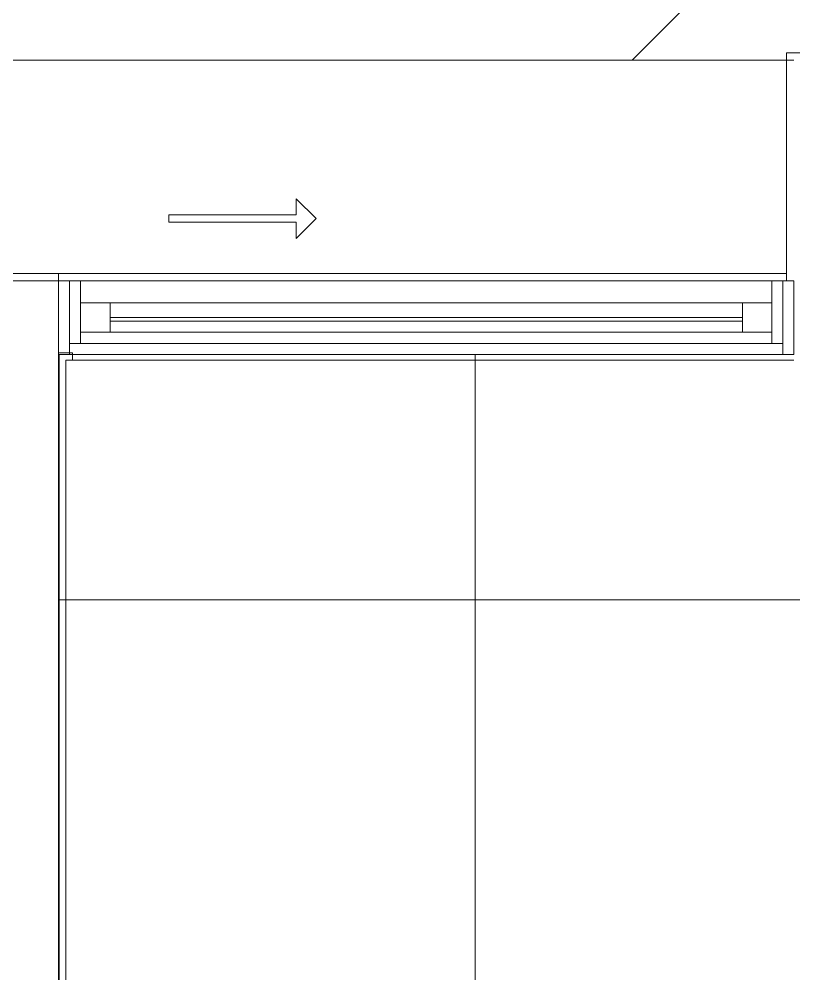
# Model space of a CAD drawing. Header units: metres. Extents: x 3856 to 4207, y -1118 to -691.
# Drawn here: x 3991.303 to 3992.357, y -985.369 to -984.072 of the extents above; entities that cross this region are included whole.
import ezdxf

# ---------------------------------------------------------------- set-up
doc = ezdxf.new("R2010")
doc.units = ezdxf.units.M
for name, color, linetype, lineweight in [('Detail Items', 7, 'Continuous', 9), ('Floors', 7, 'Continuous', 9), ('Frame_Mullion', 7, 'Continuous', 9), ('Glass', 7, 'Continuous', 9), ('Surface Pattern', 7, 'Continuous', 9), ('Walls', 7, 'Continuous', 9), ('Windows', 7, 'Continuous', 9)]:
    doc.layers.add(name, color=color, linetype=linetype, lineweight=lineweight)
doc.layers.add('ROA-E00-URB-A101-MASTER_PLAN cambio estaciomientos_dwg', color=7, linetype='Continuous', lineweight=9, true_color=0x767676)

# ---------------------------------------------------------------- blocks, each defined once
blk = doc.blocks.new('Ventana Proyectada - 0_50 x 1_00 m-11914801-IMPLANTACIÓN - KIT COMERCIAL')
at = {"layer": 'Frame_Mullion'}
for p, q in [((-0.485, 0.05), (-0.5, 0.05)), ((-0.5, 0.05), (-0.5, -0.05)), ((-0.485, -0.05), (-0.485, 0.05)), ((-0.485, 0.05), (0.485, 0.05)), ((0.5, 0.05), (0.485, 0.05)), ((0.485, 0.05), (0.485, -0.05)), ((0.5, -0.05), (0.5, 0.05)), ((-0.47, 0.035), (-0.485, 0.035)), ((-0.485, 0.035), (-0.485, -0.05)), ((-0.47, -0.05), (-0.47, 0.035)), ((-0.47, 0.035), (0.47, 0.035)), ((0.485, 0.035), (0.47, 0.035)), ((0.47, 0.035), (0.47, -0.05)), ((0.485, -0.05), (0.485, 0.035)), ((-0.43, 0.02), (-0.47, 0.02)), ((-0.47, 0.02), (-0.47, -0.02)), ((-0.43, -0.02), (-0.43, 0.02)), ((-0.43, 0.02), (0.43, 0.02)), ((0.47, 0.02), (0.43, 0.02)), ((0.43, 0.02), (0.43, -0.02)), ((0.47, -0.02), (0.47, 0.02)), ((-0.47, -0.02), (-0.43, -0.02)), ((0.43, -0.02), (-0.43, -0.02)), ((0.43, -0.02), (0.47, -0.02)), ((-0.5, -0.05), (-0.485, -0.05)), ((-0.485, -0.05), (-0.47, -0.05)), ((0.47, -0.05), (-0.47, -0.05)), ((0.47, -0.05), (0.485, -0.05)), ((0.485, -0.05), (0.5, -0.05))]:
    blk.add_line(p, q, dxfattribs=at)
at = {"layer": 'Glass'}
for p, q in [((0.43, 0.005), (-0.43, 0.005)), ((-0.43, 0.005), (-0.43, 0)), ((-0.43, 0), (0.43, 0)), ((0.43, 0), (0.43, 0.005))]:
    blk.add_line(p, q, dxfattribs=at)
blk = doc.blocks.new('EDIFICIO TIPO A_rvt-3-IMPLANTACIÓN - KIT COMERCIAL')
at = {"layer": 'Surface Pattern', "true_color": 0xdcf1d6}
h = blk.add_hatch(dxfattribs=at)
h.set_pattern_fill('FP_8', color=254, style=0, pattern_type=2)
h.set_pattern_definition([(45, (0, 0), (-1.76776695, 0), [0.9375, -3.75]), (45, (1.25, 1.25), (-1.76776695, 0), [0.9375, -3.75]), (45, (2.5, -0.375), (-1.76776695, 0), [0.3125, -2.5]), (90, (2.5, 0.625), (-0.625, 0.625), [0.625, -2.5]), (315, (2.5, 1.25), (0, 3.5355339), [0.625, -3.75]), (0, (1.25, 1.25), (2.5, 2.5), [0.375, -1.25]), (0, (-1.875, 2.5), (2.5, 2.5), [0.375, -2.5])])
h.paths.add_polyline_path([(3987.3568, -994.1273), (3987.3568, -993.5273), (3987.2068, -993.5273), (3987.2068, -991.1273), (3987.3568, -991.1273), (3987.3568, -984.1273), (3995.5576, -984.1273), (3995.5576, -983.9773), (3996.3068, -983.9773), (3996.3068, -982.6773), (3996.4068, -982.6773), (3996.4068, -983.9773), (3997.1576, -983.9773), (3997.1576, -984.1273), (4005.3568, -984.1273), (4005.3568, -991.1273), (4005.5068, -991.1273), (4005.5068, -993.5273), (4005.3568, -993.5273), (4005.3568, -994.0273), (4007.4068, -994.0273), (4007.4068, -987.4127), (4006.7947, -987.0231), (4007.4068, -986.7291), (4007.4068, -982.5773), (3985.3068, -982.5773), (3985.3068, -994.1273), (3986.6166, -994.1273)])
at = {"layer": 'Surface Pattern', "true_color": 0x808080}
h = blk.add_hatch(dxfattribs=at)
h.set_pattern_fill('FP_76', color=8, style=0, pattern_type=2)
h.set_pattern_definition([(0, (3991.923, -985.427), (0, 0.566), []), (90, (3991.923, -985.427), (-0.566, 3e-17), [])])
h.paths.add_polyline_path([(3992.8568, -985.4273), (3992.8568, -984.5273), (3991.3568, -984.5273), (3991.3568, -985.4273), (3991.9504, -985.4273)])
h.paths.add_polyline_path([(3992.5985, -985.1003), (3992.4722, -985.0903), (3992.4818, -984.8903), (3992.6137, -984.8903), (3992.6055, -985.0988), (3992.5995, -985.0988)])
at = {"layer": 'Floors'}
for p, q in [((3989.0551, -984.1273), (3992.3568, -984.1273)), ((3991.3568, -984.5273), (3991.3568, -985.4273))]:
    blk.add_line(p, q, dxfattribs=at)
at = {"layer": 'Walls', "lineweight": 18}
for p, q in [((3993.2168, -984.1173), (3992.3468, -984.1173)), ((3992.3468, -984.1173), (3992.3468, -984.1273)), ((3992.3468, -984.1273), (3992.3468, -984.4273)), ((3991.3568, -984.4173), (3990.6568, -984.4173)), ((3991.3568, -984.4273), (3991.3568, -984.4173)), ((3990.6568, -984.4273), (3991.3568, -984.4273)), ((3992.3468, -984.4273), (3992.3568, -984.4273)), ((3991.3758, -984.5253), (3991.3568, -984.5253)), ((3991.3568, -984.5253), (3991.3568, -984.5353)), ((3991.3568, -984.5353), (3991.3568, -986.7273)), ((3991.3668, -984.5353), (3991.3758, -984.5353)), ((3991.3668, -986.7273), (3991.3668, -984.5353)), ((3991.3758, -984.5353), (3991.3758, -984.5253))]:
    blk.add_line(p, q, dxfattribs=at)
at = {"layer": 'Walls'}
for p, q in [((3991.3568, -984.4173), (3992.3468, -984.4173)), ((3992.3468, -984.4173), (3991.3568, -984.4173)), ((3991.3568, -984.4273), (3991.3568, -984.4173)), ((3991.3568, -984.4173), (3991.3568, -984.4273)), ((3992.3468, -984.4173), (3992.3468, -984.4273)), ((3992.3468, -984.4173), (3992.3468, -984.4273)), ((3991.3758, -984.5253), (3991.3758, -984.5353)), ((3992.3568, -984.5353), (3991.3758, -984.5353))]:
    blk.add_line(p, q, dxfattribs=at)
at = {"layer": 'Windows', "lineweight": 9, "rotation": 180}
blk.add_blockref('Ventana Proyectada - 0_50 x 1_00 m-11914801-IMPLANTACIÓN - KIT COMERCIAL', (3991.8568, -984.4773), dxfattribs=at)
blk = doc.blocks.new('ROA-E00-URB-A101-MASTER_PLAN cambio estaciomientos_dwg_COUR-VENTANA-DESLIZANTE_DOS_CUERPOS - 1_00 x 0_50 cm-V190-Master Plan - Etapa 1-7986577-IMPLANTACIÓN - KIT COMERCIAL')
at = {"layer": 'Detail Items', "flags": 128}
blk.add_lwpolyline([(0.1769, -0.0526), (0.1499, -0.0796), (0.1769, -0.1066), (0.1769, -0.0846), (0.35, -0.0846), (0.35, -0.0746), (0.1769, -0.0746)], close=True, dxfattribs=at)
blk = doc.blocks.new('ROA-E00-URB-A101-MASTER_PLAN cambio estaciomientos_dwg_ROA-E01-ARQ-R23_rvt-3-Master Plan - Etapa 1-7986584-IMPLANTACIÓN - KIT COMERCIAL')
at = {"layer": 'Walls'}
blk.add_line((984.1273, 3992.3468), (984.4273, 3992.3468), dxfattribs=at)
at = {"layer": 'Walls', "flags": 128}
blk.add_lwpolyline([(984.4273, 3992.3468), (984.4173, 3992.3468), (984.4173, 3991.3568), (984.4273, 3991.3568)], dxfattribs=at)
blk.add_lwpolyline([(984.4273, 3990.6568), (984.4273, 3991.3568), (984.4173, 3991.3568), (984.4173, 3990.6568)], close=True, dxfattribs=at)
at = {"rotation": 270.0000000000008}
blk.add_blockref('ROA-E00-URB-A101-MASTER_PLAN cambio estaciomientos_dwg_COUR-VENTANA-DESLIZANTE_DOS_CUERPOS - 1_00 x 0_50 cm-V190-Master Plan - Etapa 1-7986577-IMPLANTACIÓN - KIT COMERCIAL', (984.4223, 3991.8568), dxfattribs=at)
blk = doc.blocks.new('ROA-E00-URB-A101-MASTER_PLAN cambio estaciomientos_dwg_ROA-E01-EST-R23_rvt-3-Master Plan - Etapa 1-7986862-IMPLANTACIÓN - KIT COMERCIAL')
at = {"layer": 'Walls', "flags": 128}
blk.add_lwpolyline([(984.4273, 3991.3568), (984.4273, 3991.2568), (984.4273, 3990.6568), (984.5273, 3990.6568)], dxfattribs=at)
blk = doc.blocks.new('ROA-E00-URB-A101-MASTER_PLAN cambio estaciomientos_dwg-7942325-IMPLANTACIÓN - KIT COMERCIAL')
for name in ['ROA-E00-URB-A101-MASTER_PLAN cambio estaciomientos_dwg_ROA-E01-EST-R23_rvt-3-Master Plan - Etapa 1-7986862-IMPLANTACIÓN - KIT COMERCIAL', 'ROA-E00-URB-A101-MASTER_PLAN cambio estaciomientos_dwg_ROA-E01-ARQ-R23_rvt-3-Master Plan - Etapa 1-7986584-IMPLANTACIÓN - KIT COMERCIAL']:
    blk.add_blockref(name, (0, 0))

msp = doc.modelspace()

# ---------------------------------------------------------------- block references
at = {"lineweight": 5}
msp.add_blockref('EDIFICIO TIPO A_rvt-3-IMPLANTACIÓN - KIT COMERCIAL', (0, 0), dxfattribs=at)
at = {"layer": 'ROA-E00-URB-A101-MASTER_PLAN cambio estaciomientos_dwg', "color": 7, "rotation": 269.9999999999999}
msp.add_blockref('ROA-E00-URB-A101-MASTER_PLAN cambio estaciomientos_dwg-7942325-IMPLANTACIÓN - KIT COMERCIAL', (0, 0), dxfattribs=at)

doc.saveas('drawing.dxf')
